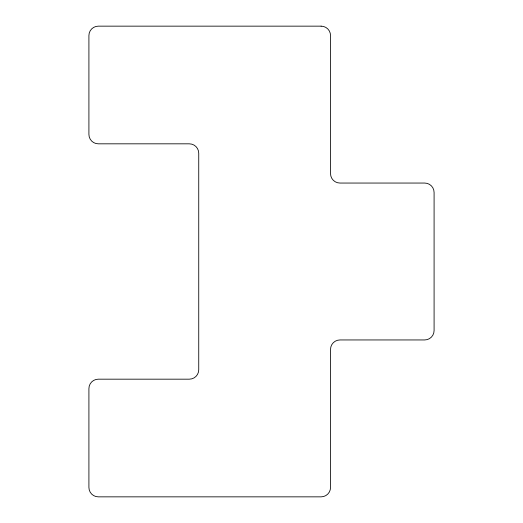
<?xml version="1.0" encoding="UTF-8"?>
<svg xmlns="http://www.w3.org/2000/svg" width="523" height="523" viewBox="0 0 523 523"><rect width="100%" height="100%" fill="white"/><g stroke="black" fill="none" stroke-linecap="round" stroke-linejoin="round"><path stroke-width="0.78" d="M321.122 26.15L98.324 26.15A9.414 9.414 0 0 0 88.91 35.564L88.91 134.411A9.414 9.414 0 0 0 98.324 143.825L189.326 143.825A9.414 9.414 0 0 1 198.74 153.239L198.74 369.761A9.414 9.414 0 0 1 189.326 379.175L98.324 379.175A9.414 9.414 0 0 0 88.91 388.589L88.91 487.436A9.414 9.414 0 0 0 98.324 496.85L321.122 496.85A9.414 9.414 0 0 0 330.536 487.436L330.536 349.364A9.414 9.414 0 0 1 339.95 339.95L424.676 339.95A9.414 9.414 0 0 0 434.09 330.536L434.09 192.464A9.414 9.414 0 0 0 424.676 183.05L339.95 183.05A9.414 9.414 0 0 1 330.536 173.636L330.536 35.564A9.414 9.414 0 0 0 321.122 26.15"/></g></svg>
